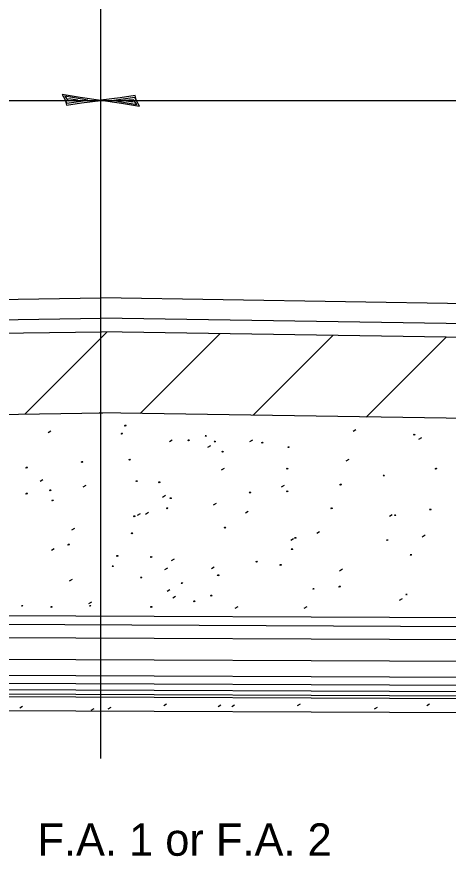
# Model space of a CAD drawing. Extents: x 54948 to 55691, y 43426 to 43911.
# Drawn here: x 55337.8 to 55369.7, y 43789 to 43851.1 of the extents above; entities that cross this region are included whole.
import ezdxf

# ---------------------------------------------------------------- set-up
doc = ezdxf.new("R2010")
doc.units = 0
for name, color, linetype in [('Design_EX_Roadway Dimensions', 7, 'Continuous'), ('Design_PR_EOP', 7, 'Continuous'), ('Drainage_PR_Pipe Culvert', 7, 'Continuous'), ('Removal_Items', 7, 'Continuous'), ('Topo_EOP', 7, 'Continuous')]:
    doc.layers.add(name, color=color, linetype=linetype)

msp = doc.modelspace()

# ---------------------------------------------------------------- linework, layer by layer
at = {"layer": 'Design_EX_Roadway Dimensions'}
for p, q in [((55344.045, 43796.245), (55344.045, 43869.796)), ((55344.045, 43806.173), (55344.045, 43849.866)), ((55236.154, 43844.938), (55344.114, 43844.938)), ((55344.114, 43844.938), (55452.07, 43844.938))]:
    msp.add_line(p, q, dxfattribs=at)
for points in [[(55341.405, 43844.976), (55341.494, 43844.585), (55342.604, 43844.755), (55344.034, 43844.938), (55342.509, 43845.148), (55341.171, 43845.382), (55341.405, 43844.976), (55341.522, 43844.718), (55343.073, 43844.94), (55341.377, 43845.237), (55341.629, 43844.903), (55342.341, 43844.949), (55341.657, 43845.055)], [(55346.671, 43844.902), (55346.583, 43845.292), (55345.473, 43845.122), (55344.043, 43844.94), (55345.568, 43844.73), (55346.906, 43844.496), (55346.671, 43844.902), (55346.553, 43845.159), (55345.004, 43844.937), (55346.698, 43844.64), (55346.448, 43844.973), (55345.734, 43844.929), (55346.42, 43844.823)]]:
    msp.add_lwpolyline(points, dxfattribs=at)
at = {"layer": 'Design_PR_EOP'}
for p, q in [((55188.045, 43827.881), (55344.045, 43830.318)), ((55500.044, 43827.881), (55344.045, 43830.318)), ((55186.521, 43826.357), (55344.068, 43828.817)), ((55501.569, 43826.357), (55344.021, 43828.817)), ((55236.045, 43826.141), (55344.081, 43827.822)), ((55452.045, 43826.141), (55344.008, 43827.822))]:
    msp.add_line(p, q, dxfattribs=at)
at = {"layer": 'Drainage_PR_Pipe Culvert'}
for p, q in [((55577.606, 43805.763), (55109.548, 43807.768)), ((55576.222, 43805.121), (55111.903, 43807.11)), ((55575.44, 43804.14), (55112.828, 43806.119)), ((55575.109, 43802.56), (55113.223, 43804.538)), ((55575.471, 43801.37), (55112.828, 43803.351)), ((55576.389, 43800.307), (55111.707, 43802.296)), ((55575.087, 43800.778), (55112.366, 43802.759)), ((55578.091, 43799.765), (55110.033, 43801.77)), ((55577.051, 43799.971), (55111.113, 43801.967))]:
    msp.add_line(p, q, dxfattribs=at)
at = {"layer": 'Removal_Items'}
for p, q in [((55340.136, 43820.37), (55340.346, 43820.496)), ((55362.687, 43820.455), (55362.897, 43820.581)), ((55349.106, 43819.699), (55349.316, 43819.825)), ((55355.059, 43819.699), (55355.268, 43819.825)), ((55367.549, 43819.867), (55367.76, 43819.993)), ((55351.955, 43819.28), (55352.166, 43819.406)), ((55362.185, 43818.274), (55362.394, 43818.4)), ((55352.961, 43817.603), (55353.171, 43817.729)), ((55339.549, 43816.765), (55339.758, 43816.891)), ((55342.734, 43816.346), (55342.944, 43816.472)), ((55357.405, 43816.346), (55357.615, 43816.472)), ((55348.602, 43815.592), (55348.813, 43815.718)), ((55352.375, 43815.004), (55352.585, 43815.13)), ((55346.758, 43814.25), (55346.969, 43814.376)), ((55347.345, 43814.333), (55347.555, 43814.459)), ((55354.723, 43814.419), (55354.933, 43814.544)), ((55365.371, 43814.167), (55365.58, 43814.293)), ((55341.897, 43813.16), (55342.106, 43813.286)), ((55360.005, 43812.91), (55360.215, 43813.036)), ((55367.802, 43812.658), (55368.012, 43812.784)), ((55358.076, 43812.406), (55358.287, 43812.532)), ((55340.388, 43811.652), (55340.597, 43811.778)), ((55349.273, 43810.896), (55349.483, 43811.022)), ((55348.771, 43810.226), (55348.98, 43810.352)), ((55352.207, 43810.31), (55352.418, 43810.436)), ((55361.681, 43810.141), (55361.892, 43810.267)), ((55341.728, 43809.387), (55341.938, 43809.513)), ((55348.938, 43808.633), (55349.147, 43808.759)), ((55343.153, 43807.711), (55343.363, 43807.837)), ((55349.358, 43808.13), (55349.568, 43808.256)), ((55366.125, 43807.962), (55366.334, 43808.088)), ((55353.969, 43807.376), (55354.179, 43807.502)), ((55359.082, 43807.376), (55359.292, 43807.502)), ((55104.045, 43800.773), (55584.044, 43798.77)), ((55338.04, 43799.998), (55338.249, 43800.124)), ((55343.32, 43799.83), (55343.531, 43799.956)), ((55344.579, 43799.915), (55344.788, 43800.041)), ((55348.687, 43800.167), (55348.897, 43800.293)), ((55352.711, 43800.082), (55352.92, 43800.208)), ((55353.717, 43800.082), (55353.928, 43800.208)), ((55358.58, 43800.167), (55358.79, 43800.293)), ((55364.281, 43799.915), (55364.49, 43800.041)), ((55368.136, 43800.167), (55368.347, 43800.293))]:
    msp.add_line(p, q, dxfattribs=at)
for points in [[(55338.429, 43821.737), (55344.512, 43827.822)], [(55346.949, 43821.773), (55352.865, 43827.677)], [(55355.301, 43821.641), (55361.218, 43827.557)], [(55363.665, 43821.51), (55369.569, 43827.425)], [(55345.791, 43820.888), (55345.835, 43820.904), (55345.856, 43820.9), (55345.879, 43820.885), (55345.9, 43820.88), (55345.865, 43820.859), (55345.818, 43820.841), (55345.791, 43820.866), (55345.805, 43820.878)], [(55345.539, 43820.3), (55345.583, 43820.318), (55345.604, 43820.313), (55345.627, 43820.297), (55345.648, 43820.293), (55345.613, 43820.274), (55345.566, 43820.253), (55345.539, 43820.278), (55345.553, 43820.291)], [(55367.168, 43820.215), (55367.212, 43820.233), (55367.232, 43820.228), (55367.257, 43820.212), (55367.276, 43820.207), (55367.243, 43820.189), (55367.194, 43820.168), (55367.168, 43820.193), (55367.182, 43820.206)], [(55350.484, 43819.798), (55350.528, 43819.814), (55350.549, 43819.811), (55350.574, 43819.793), (55350.593, 43819.789), (55350.56, 43819.77), (55350.511, 43819.751), (55350.484, 43819.776), (55350.498, 43819.789)], [(55351.742, 43820.132), (55351.786, 43820.149), (55351.807, 43820.144), (55351.832, 43820.129), (55351.851, 43820.124), (55351.818, 43820.105), (55351.769, 43820.085), (55351.742, 43820.11), (55351.757, 43820.124)], [(55352.413, 43819.713), (55352.457, 43819.73), (55352.478, 43819.726), (55352.501, 43819.71), (55352.522, 43819.705), (55352.487, 43819.686), (55352.44, 43819.666), (55352.413, 43819.691), (55352.427, 43819.704)], [(55355.933, 43819.628), (55355.977, 43819.645), (55355.999, 43819.641), (55356.023, 43819.625), (55356.043, 43819.62), (55356.008, 43819.601), (55355.961, 43819.581), (55355.933, 43819.606), (55355.947, 43819.619)], [(55352.999, 43818.959), (55353.043, 43818.976), (55353.065, 43818.971), (55353.089, 43818.956), (55353.109, 43818.951), (55353.075, 43818.932), (55353.027, 43818.911), (55352.999, 43818.937), (55353.013, 43818.949)], [(55357.862, 43819.293), (55357.906, 43819.31), (55357.927, 43819.307), (55357.95, 43819.289), (55357.971, 43819.285), (55357.936, 43819.266), (55357.889, 43819.245), (55357.862, 43819.27), (55357.876, 43819.285)], [(55346.125, 43818.371), (55346.169, 43818.389), (55346.191, 43818.384), (55346.215, 43818.368), (55346.235, 43818.363), (55346.201, 43818.344), (55346.153, 43818.324), (55346.125, 43818.349), (55346.139, 43818.362)], [(55338.497, 43817.785), (55338.541, 43817.803), (55338.561, 43817.798), (55338.585, 43817.782), (55338.605, 43817.778), (55338.571, 43817.759), (55338.523, 43817.738), (55338.497, 43817.763), (55338.511, 43817.776)], [(55342.605, 43818.204), (55342.648, 43818.222), (55342.67, 43818.217), (55342.694, 43818.201), (55342.714, 43818.196), (55342.679, 43818.178), (55342.632, 43818.157), (55342.605, 43818.182), (55342.618, 43818.195)], [(55357.779, 43817.7), (55357.823, 43817.718), (55357.843, 43817.713), (55357.867, 43817.697), (55357.887, 43817.693), (55357.854, 43817.674), (55357.805, 43817.653), (55357.779, 43817.678), (55357.793, 43817.691)], [(55368.761, 43817.7), (55368.805, 43817.718), (55368.826, 43817.713), (55368.849, 43817.697), (55368.87, 43817.693), (55368.835, 43817.674), (55368.788, 43817.653), (55368.761, 43817.678), (55368.774, 43817.691)], [(55364.905, 43817.198), (55364.949, 43817.214), (55364.969, 43817.211), (55364.993, 43817.193), (55365.013, 43817.189), (55364.98, 43817.17), (55364.931, 43817.151), (55364.905, 43817.176), (55364.919, 43817.189)], [(55346.629, 43816.779), (55346.673, 43816.796), (55346.694, 43816.792), (55346.717, 43816.776), (55346.738, 43816.771), (55346.703, 43816.752), (55346.656, 43816.732), (55346.629, 43816.757), (55346.643, 43816.77)], [(55348.305, 43816.694), (55348.349, 43816.711), (55348.369, 43816.707), (55348.393, 43816.691), (55348.413, 43816.686), (55348.38, 43816.667), (55348.331, 43816.647), (55348.305, 43816.672), (55348.319, 43816.685)], [(55361.719, 43816.526), (55361.763, 43816.543), (55361.783, 43816.54), (55361.807, 43816.524), (55361.827, 43816.518), (55361.793, 43816.499), (55361.745, 43816.48), (55361.719, 43816.504), (55361.733, 43816.518)], [(55338.497, 43815.856), (55338.541, 43815.874), (55338.561, 43815.869), (55338.585, 43815.853), (55338.605, 43815.848), (55338.571, 43815.83), (55338.523, 43815.809), (55338.497, 43815.834), (55338.511, 43815.847)], [(55340.257, 43816.108), (55340.301, 43816.126), (55340.322, 43816.121), (55340.346, 43816.105), (55340.366, 43816.1), (55340.331, 43816.082), (55340.284, 43816.061), (55340.257, 43816.086), (55340.27, 43816.099)], [(55355.012, 43815.94), (55355.056, 43815.957), (55355.076, 43815.954), (55355.101, 43815.937), (55355.12, 43815.932), (55355.087, 43815.913), (55355.038, 43815.893), (55355.012, 43815.918), (55355.026, 43815.932)], [(55357.779, 43816.023), (55357.823, 43816.041), (55357.843, 43816.036), (55357.867, 43816.02), (55357.887, 43816.015), (55357.854, 43815.996), (55357.805, 43815.976), (55357.779, 43816.001), (55357.793, 43816.014)], [(55340.424, 43815.354), (55340.468, 43815.37), (55340.489, 43815.367), (55340.514, 43815.351), (55340.533, 43815.344), (55340.5, 43815.326), (55340.451, 43815.307), (55340.424, 43815.332), (55340.438, 43815.344)], [(55349.144, 43815.521), (55349.188, 43815.538), (55349.208, 43815.533), (55349.232, 43815.518), (55349.253, 43815.513), (55349.218, 43815.494), (55349.171, 43815.474), (55349.144, 43815.499), (55349.158, 43815.511)], [(55348.892, 43814.767), (55348.936, 43814.784), (55348.957, 43814.781), (55348.98, 43814.763), (55349.001, 43814.759), (55348.966, 43814.74), (55348.919, 43814.719), (55348.892, 43814.744), (55348.906, 43814.759)], [(55361.048, 43814.767), (55361.092, 43814.784), (55361.112, 43814.779), (55361.136, 43814.763), (55361.156, 43814.759), (55361.122, 43814.74), (55361.075, 43814.719), (55361.048, 43814.744), (55361.062, 43814.757)], [(55368.341, 43814.682), (55368.385, 43814.699), (55368.407, 43814.696), (55368.43, 43814.68), (55368.451, 43814.674), (55368.416, 43814.655), (55368.369, 43814.636), (55368.341, 43814.659), (55368.355, 43814.674)], [(55346.46, 43814.181), (55346.505, 43814.198), (55346.525, 43814.193), (55346.549, 43814.178), (55346.569, 43814.173), (55346.536, 43814.154), (55346.487, 43814.133), (55346.46, 43814.159), (55346.475, 43814.171)], [(55365.742, 43814.263), (55365.786, 43814.28), (55365.807, 43814.277), (55365.832, 43814.259), (55365.851, 43814.255), (55365.818, 43814.236), (55365.769, 43814.215), (55365.742, 43814.241), (55365.756, 43814.255)], [(55346.292, 43812.922), (55346.336, 43812.94), (55346.358, 43812.935), (55346.382, 43812.919), (55346.402, 43812.915), (55346.368, 43812.896), (55346.319, 43812.875), (55346.292, 43812.9), (55346.306, 43812.913)], [(55353.168, 43813.341), (55353.212, 43813.359), (55353.232, 43813.354), (55353.257, 43813.338), (55353.276, 43813.333), (55353.243, 43813.315), (55353.194, 43813.294), (55353.168, 43813.319), (55353.182, 43813.332)], [(55358.364, 43812.585), (55358.408, 43812.603), (55358.429, 43812.6), (55358.454, 43812.584), (55358.473, 43812.578), (55358.44, 43812.559), (55358.391, 43812.54), (55358.364, 43812.563), (55358.379, 43812.578)], [(55365.155, 43812.419), (55365.199, 43812.436), (55365.221, 43812.433), (55365.245, 43812.415), (55365.265, 43812.411), (55365.231, 43812.392), (55365.183, 43812.373), (55365.155, 43812.398), (55365.169, 43812.411)], [(55341.599, 43812.085), (55341.643, 43812.102), (55341.664, 43812.097), (55341.687, 43812.082), (55341.708, 43812.077), (55341.673, 43812.058), (55341.626, 43812.037), (55341.599, 43812.063), (55341.613, 43812.075)], [(55358.114, 43811.748), (55358.158, 43811.765), (55358.179, 43811.762), (55358.202, 43811.745), (55358.223, 43811.74), (55358.188, 43811.721), (55358.141, 43811.702), (55358.114, 43811.726), (55358.128, 43811.74)], [(55345.204, 43811.245), (55345.248, 43811.263), (55345.268, 43811.259), (55345.292, 43811.244), (55345.312, 43811.237), (55345.279, 43811.219), (55345.231, 43811.2), (55345.204, 43811.225), (55345.218, 43811.237)], [(55347.719, 43811.162), (55347.763, 43811.179), (55347.783, 43811.176), (55347.807, 43811.159), (55347.827, 43811.154), (55347.793, 43811.135), (55347.745, 43811.115), (55347.719, 43811.14), (55347.733, 43811.154)], [(55366.917, 43811.329), (55366.961, 43811.346), (55366.982, 43811.341), (55367.005, 43811.326), (55367.026, 43811.321), (55366.991, 43811.302), (55366.944, 43811.282), (55366.917, 43811.307), (55366.931, 43811.319)], [(55344.867, 43810.489), (55344.911, 43810.507), (55344.933, 43810.504), (55344.957, 43810.488), (55344.977, 43810.482), (55344.942, 43810.463), (55344.895, 43810.444), (55344.867, 43810.467), (55344.881, 43810.482)], [(55355.514, 43810.826), (55355.558, 43810.844), (55355.58, 43810.839), (55355.604, 43810.823), (55355.623, 43810.819), (55355.59, 43810.8), (55355.541, 43810.779), (55355.514, 43810.804), (55355.528, 43810.817)], [(55357.276, 43810.574), (55357.319, 43810.592), (55357.341, 43810.587), (55357.364, 43810.571), (55357.385, 43810.567), (55357.35, 43810.548), (55357.303, 43810.527), (55357.276, 43810.552), (55357.289, 43810.565)], [(55346.963, 43809.652), (55347.007, 43809.669), (55347.029, 43809.666), (55347.053, 43809.65), (55347.073, 43809.644), (55347.038, 43809.625), (55346.991, 43809.606), (55346.963, 43809.63), (55346.977, 43809.644)], [(55352.665, 43809.82), (55352.709, 43809.837), (55352.73, 43809.833), (55352.753, 43809.817), (55352.774, 43809.812), (55352.739, 43809.793), (55352.692, 43809.773), (55352.665, 43809.798), (55352.679, 43809.811)], [(55349.982, 43809.234), (55350.026, 43809.252), (55350.046, 43809.247), (55350.07, 43809.231), (55350.09, 43809.226), (55350.057, 43809.207), (55350.008, 43809.187), (55349.982, 43809.212), (55349.996, 43809.225)], [(55359.706, 43808.814), (55359.75, 43808.831), (55359.771, 43808.828), (55359.796, 43808.811), (55359.815, 43808.806), (55359.782, 43808.787), (55359.733, 43808.767), (55359.706, 43808.792), (55359.72, 43808.806)], [(55361.635, 43808.981), (55361.679, 43808.998), (55361.7, 43808.993), (55361.723, 43808.978), (55361.744, 43808.973), (55361.709, 43808.954), (55361.662, 43808.933), (55361.635, 43808.959), (55361.648, 43808.973)], [(55366.58, 43808.395), (55366.624, 43808.412), (55366.645, 43808.408), (55366.67, 43808.392), (55366.689, 43808.387), (55366.656, 43808.368), (55366.607, 43808.348), (55366.58, 43808.373), (55366.594, 43808.385)], [(55350.903, 43807.893), (55350.947, 43807.91), (55350.969, 43807.905), (55350.993, 43807.889), (55351.013, 43807.885), (55350.979, 43807.866), (55350.931, 43807.845), (55350.903, 43807.87), (55350.917, 43807.883)], [(55352.161, 43808.311), (55352.205, 43808.329), (55352.227, 43808.324), (55352.251, 43808.308), (55352.27, 43808.304), (55352.237, 43808.285), (55352.188, 43808.264), (55352.161, 43808.289), (55352.175, 43808.302)], [(55338.161, 43807.557), (55338.205, 43807.574), (55338.227, 43807.57), (55338.251, 43807.554), (55338.27, 43807.549), (55338.237, 43807.53), (55338.188, 43807.51), (55338.161, 43807.535), (55338.175, 43807.548)], [(55340.341, 43807.474), (55340.385, 43807.489), (55340.405, 43807.486), (55340.429, 43807.47), (55340.449, 43807.466), (55340.415, 43807.445), (55340.368, 43807.426), (55340.341, 43807.452), (55340.355, 43807.464)], [(55343.191, 43807.557), (55343.235, 43807.574), (55343.257, 43807.57), (55343.281, 43807.554), (55343.301, 43807.549), (55343.267, 43807.53), (55343.218, 43807.51), (55343.191, 43807.535), (55343.205, 43807.548)], [(55347.719, 43807.474), (55347.763, 43807.489), (55347.783, 43807.486), (55347.807, 43807.47), (55347.827, 43807.466), (55347.793, 43807.445), (55347.745, 43807.426), (55347.719, 43807.452), (55347.733, 43807.464)]]:
    msp.add_lwpolyline(points, dxfattribs=at)
at = {"layer": 'Topo_EOP'}
for p, q in [((55260.045, 43820.513), (55344.177, 43821.822)), ((55428.045, 43820.513), (55343.912, 43821.822))]:
    msp.add_line(p, q, dxfattribs=at)

# ---------------------------------------------------------------- texts
at = {"layer": 'Design_EX_Roadway Dimensions'}
msp.add_text('F.A. 1 or F.A. 2', height=2.39999, dxfattribs=at).set_placement((55339.347, 43789.052))

doc.saveas('drawing.dxf')
